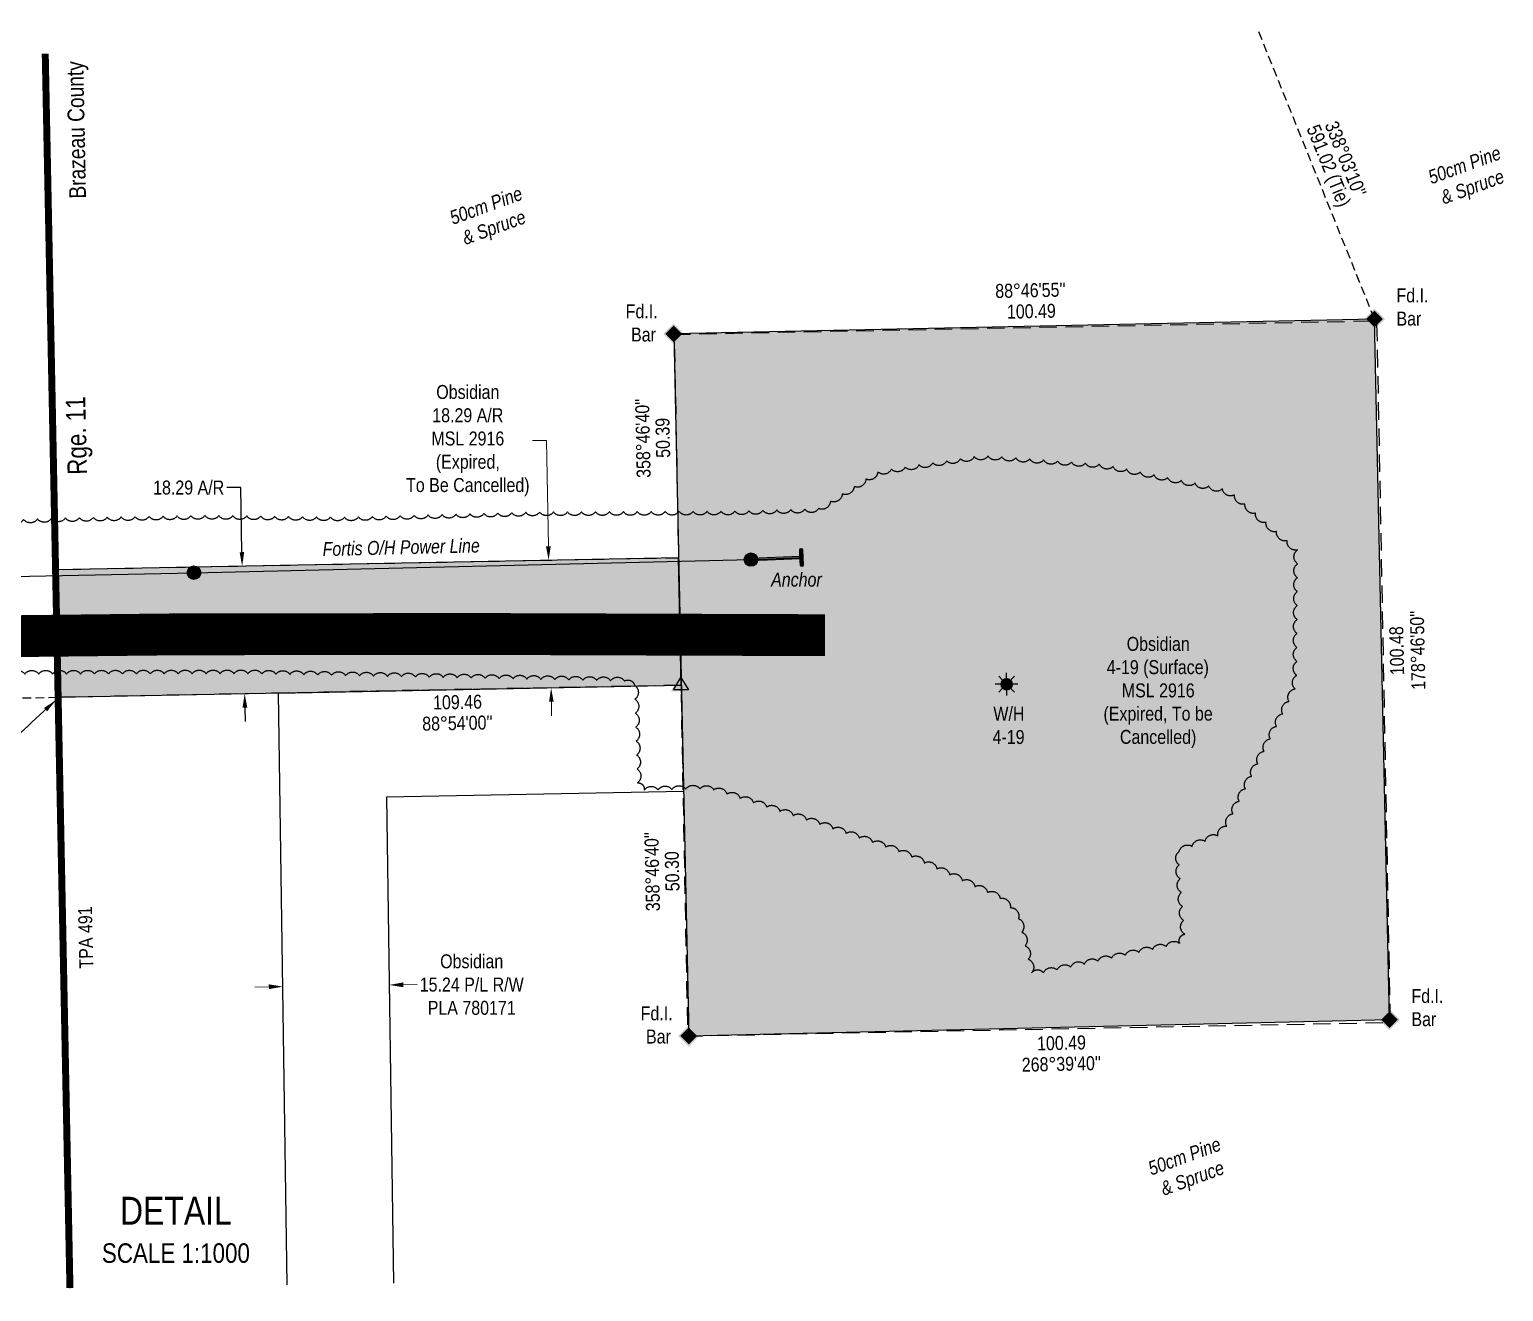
# Model space of a CAD drawing. Extents: x 591582 to 595465, y 5908977 to 5910796.
# Drawn here: x 594409 to 595465, y 5909302 to 5910206 of the extents above; entities that cross this region are included whole.
import ezdxf
from ezdxf.enums import TextEntityAlignment as Align

# ---------------------------------------------------------------- set-up
doc = ezdxf.new("R2010")
doc.units = 0
doc.header["$LTSCALE"] = 5
doc.header["$PDSIZE"] = 0.5
for name, pattern in [('0', [1, 1, 0]), ('CENTERLINEX3', [5, 2.5, -1, 0.5, -1]), ('foc-ACCESSROAD', [3.75, 2.5, -1.25]), ('foc-TIELINE', [1.875, 1.25, -0.625])]:
    doc.linetypes.add(name, pattern=pattern)
doc.layers.get('Defpoints').update_dxf_attribs({"color": 9})
for name, color, linetype in [('AS-POWER', 104, 'foc-POWER'), ('AS-POWER-EXISTING-ANC', 72, 'Continuous'), ('AS-POWER-EXISTING-PP', 72, 'Continuous'), ('AS-ROADS', 254, 'Continuous'), ('C-RW', 13, 'Continuous'), ('C-WS', 13, 'foc-ACCESSROAD'), ('C-WS-S', 8, 'Continuous'), ('D-TXT', 6, 'Continuous'), ('DETAIL-T', 7, 'Continuous'), ('L-33', 7, 'Continuous'), ('L-BD', 7, 'Continuous'), ('L-MON', 1, 'Continuous'), ('L-SEC', 7, 'Continuous'), ('L-TIE', 7, 'foc-TIELINE'), ('P-PROPOSED', 10, 'Continuous'), ('P-PROPOSED-H', 21, 'Continuous'), ('P-TXT', 4, 'Continuous'), ('T-BUSH', 110, '0'), ('T-BUSH-T', 110, 'Continuous')]:
    doc.layers.add(name, color=color, linetype=linetype)
doc.layers.add('AS-TRAPPER BOUNDARY', color=7, linetype='CENTERLINEX3', true_color=0xb85c00, transparency=0.6)
doc.layers.add('AS-TRAPPER-T', color=7, linetype='Continuous', true_color=0xc26100)
for name, color, linetype, lineweight in [('C-AR-T', 13, 'Continuous', 9), ('C-RW-T', 13, 'Continuous', 9), ('C-WS-T', 13, 'Continuous', 9), ('T-TEXT', 48, 'Continuous', 18)]:
    doc.layers.add(name, color=color, linetype=linetype, lineweight=lineweight)
doc.styles.add('100L', font='ARIALN.TTF', dxfattribs={"height": 11})
doc.styles.add('175L', font='ARIALN.TTF', dxfattribs={"height": 20})
doc.styles.add('240', font='ARIALN.TTF', dxfattribs={"height": 30})
doc.styles.add('80CG', font='ARIALN.TTF', dxfattribs={"height": 10})
doc.styles.add('80L', font='ARIALN.TTF', dxfattribs={"height": 10})
doc.styles.add('80LS', font='ARIALNI.TTF', dxfattribs={"height": 10})
doc.styles.add('foc-LtypeFont', font='ARIALN.TTF', dxfattribs={"height": 7.35})
doc.linetypes.add('foc-POWER', pattern='A,6,-1,["P",foc-LtypeFont,S=0.2,R=0,X=-0.625,Y=-0.75],-1.24,4', length=12.24)
doc.dimstyles.new('Compass 5 000', dxfattribs={"dimscale": 5, "dimtxt": 9, "dimasz": 2, "dimexe": 0.2, "dimexo": 0.0625, "dimgap": 0.5, "dimtad": 0, "dimtih": 1, "dimtoh": 1, "dimzin": 0, "dimdsep": 46, "dimtxsty": '80CG', "dimcen": 0.1, "dimse1": 1, "dimse2": 1, "dimclrd": 256, "dimclrt": 256, "dimaunit": 1, "dimadec": 4, "dimazin": 0, "dimtfac": 0.06, "dimtofl": 0, "dimtmove": 0, "dimatfit": 1, "dimfxl": 0.2, "dimtolj": 1, "dimtzin": 0, "dimlwd": -1, "dimarcsym": 0})

# ---------------------------------------------------------------- blocks, each defined once
blk = doc.blocks.new('POWERPOLE')
h = blk.add_hatch(color=255)
edge = h.paths.add_edge_path()
edge.add_arc((0, 0), 0.96, 0, 360)
at = {"linetype": 'Continuous'}
for p, q in [((0.68, -0.68), (-0.68, 0.68)), ((-0.68, -0.68), (0.68, 0.68))]:
    blk.add_line(p, q, dxfattribs=at)
blk.add_circle((0, 0), 0.96, dxfattribs=at)
blk = doc.blocks.new('GAS')
h = blk.add_hatch(color=255)
h.dxf.hatch_style = 1
edge = h.paths.add_edge_path()
edge.add_arc((0, 0), 0.9, 0, 360)
for p, q in [((-0.81, 0), (-1.62, 0)), ((-0.57, 0.57), (-1.14, 1.14)), ((0, 0.81), (0, 1.62)), ((0.57, 0.57), (1.14, 1.14)), ((1.62, 0), (0.81, 0)), ((-0.57, -0.57), (-1.14, -1.14)), ((0, -0.81), (0, -1.62)), ((1.14, -1.14), (0.57, -0.57))]:
    blk.add_line(p, q)
blk.add_circle((0, 0), 0.8)
blk = doc.blocks.new('TRIA')
blk.add_hatch(color=255).paths.add_polyline_path([(-0.04, 1.52), (-1.47, -0.87), (1.39, -0.87)])
blk = doc.blocks.new('TRIAA')
blk.add_blockref('TRIA', (0, 0))
blk = doc.blocks.new('TRIB')
at = {"color": 1}
blk.add_lwpolyline([(-1.12, -0.67), (-0.04, 1.13), (1.04, -0.67)], close=True, dxfattribs=at)
blk = doc.blocks.new('TRIBB')
blk.add_blockref('TRIB', (0, 0))
blk = doc.blocks.new('TRICC')
for name in ['TRIAA', 'TRIBB']:
    blk.add_blockref(name, (0, 0))
blk = doc.blocks.new('plspike')
blk.add_blockref('TRICC', (0, 0))
blk = doc.blocks.new('*D445')
at = {"layer": 'C-RW-T', "transparency": 16777216}
for p, q in [((594580.1, 5909520.2), (594570.1, 5909520)), ((594676.3, 5909521.6), (594686.3, 5909521.7))]:
    blk.add_line(p, q, dxfattribs=at)
for points in [[(594676.3, 5909523.3), (594676.3, 5909519.9), (594666.3, 5909521.5)], [(594580, 5909521.9), (594580.1, 5909518.5), (594590.1, 5909520.3)]]:
    blk.add_solid(points, dxfattribs=at)
at = {"layer": 'Defpoints', "color": 0, "transparency": 16777216}
for p in [(594666.3, 5909523.3), (594590, 5909522.2), (594666.3, 5909521.5)]:
    blk.add_point(p, dxfattribs=at)
at = {"layer": 'C-RW-T', "transparency": 16777216, "insert": (594725.4, 5909521.7), "char_height": 10, "attachment_point": 5, "style": '80CG'}
blk.add_mtext('\\A1;Obsidian\\P15.24 P/L R/W\\PPLA 780171', dxfattribs=at)
blk = doc.blocks.new('SMONA')
blk.add_hatch(color=255).paths.add_polyline_path([(0, -1.49), (1.49, 0), (0, 1.49), (-1.49, 0)])
blk = doc.blocks.new('SMONAA')
blk.add_blockref('SMONA', (0, 0))
blk = doc.blocks.new('SMONB')
at = {"color": 1}
blk.add_solid([(0, 1.2), (1.2, 0), (-1.2, 0), (0, -1.2)], dxfattribs=at)
blk = doc.blocks.new('SMONBB')
blk.add_blockref('SMONB', (0, 0))
blk = doc.blocks.new('SMONCC')
for name in ['SMONAA', 'SMONBB']:
    blk.add_blockref(name, (0, 0))
blk = doc.blocks.new('FDIBAR')
blk.add_blockref('SMONCC', (0, 0))
blk = doc.blocks.new('*D460')
at = {"layer": 'Defpoints', "color": 0, "transparency": 16777216}
for p in [(594559.8, 5909821.6), (594561.5, 5909730.2), (594562.7, 5909730.2)]:
    blk.add_point(p, dxfattribs=at)
at = {"layer": 'P-TXT', "transparency": 16777216}
for p, q in [((594559.9, 5909877.9), (594549.9, 5909877.9)), ((594560.7, 5909831.6), (594559.9, 5909877.9)), ((594562.9, 5909720.2), (594563.1, 5909710.2))]:
    blk.add_line(p, q, dxfattribs=at)
for points in [[(594562.4, 5909831.7), (594559.1, 5909831.6), (594560.9, 5909821.6)], [(594564.6, 5909720.3), (594561.2, 5909720.2), (594562.7, 5909730.2)]]:
    blk.add_solid(points, dxfattribs=at)
at = {"layer": 'P-TXT', "transparency": 16777216, "insert": (594522.6, 5909877.9), "char_height": 10, "attachment_point": 5, "style": '80CG'}
blk.add_mtext('\\A1;18.29 A/R', dxfattribs=at)
blk = doc.blocks.new('*U465')
h = blk.add_hatch(color=255)
h.dxf.hatch_style = 1
edge = h.paths.add_edge_path()
edge.add_arc((-7.23, -0.31), 0.2, 92.4868, 272.4868, ccw=False)
edge.add_line((-7.24, -0.11), (-0.21, 0.19))
edge.add_line((-0.21, 0.19), (-0.19, -0.21))
edge.add_line((-0.19, -0.21), (-7.22, -0.51))
h = blk.add_hatch(color=255)
h.dxf.hatch_style = 1
edge = h.paths.add_edge_path()
edge.add_arc((0.05, -1.1), 0.2, -177.5132, 2.4868, ccw=False)
edge.add_line((-0.15, -1.11), (-0.21, 0.19))
edge.add_line((-0.21, 0.19), (-0.25, 1.09))
edge.add_arc((-0.05, 1.1), 0.2, 2.4868, 182.4868, ccw=False)
edge.add_line((0.15, 1.11), (0.25, -1.09))
at = {"color": 255, "flags": 128}
blk.add_lwpolyline([(-7.22, -0.51, -1), (-7.24, -0.11), (-0.21, 0.19), (-0.19, -0.21)], format="xyb", close=True, dxfattribs=at)
at = {"color": 72, "const_width": 0.1, "flags": 128}
for points in [[(-7.23, -0.31), (0, 0)], [(0.05, -1.1), (-0.05, 1.1)]]:
    blk.add_lwpolyline(points, dxfattribs=at)
at = {"color": 255}
blk.add_lwpolyline([(0.25, -1.09, -1), (-0.15, -1.11), (-0.21, 0.19), (-0.25, 1.09, -1), (0.15, 1.11)], format="xyb", close=True, dxfattribs=at)
blk = doc.blocks.new('*D470')
at = {"layer": 'C-AR-T', "transparency": 16777216}
for p, q in [((594778.9, 5909911.6), (594768.9, 5909911.6)), ((594780.3, 5909835.9), (594778.9, 5909911.6)), ((594782.5, 5909724.4), (594782.6, 5909714.4))]:
    blk.add_line(p, q, dxfattribs=at)
for points in [[(594782, 5909835.9), (594778.6, 5909835.9), (594780.5, 5909825.9)], [(594784.1, 5909724.5), (594780.8, 5909724.4), (594782.3, 5909734.4)]]:
    blk.add_solid(points, dxfattribs=at)
at = {"layer": 'Defpoints', "color": 0, "transparency": 16777216}
for p in [(594780.5, 5909825.9), (594786.7, 5909826), (594788.5, 5909734.6)]:
    blk.add_point(p, dxfattribs=at)
at = {"layer": 'C-AR-T', "transparency": 16777216, "insert": (594722.6, 5909911.6), "char_height": 10, "attachment_point": 5, "style": '80CG'}
blk.add_mtext('\\A1;Obsidian\\P18.29 A/R\\PMSL 2916\\P(Expired,\\PTo Be Cancelled)', dxfattribs=at)

msp = doc.modelspace()

# ---------------------------------------------------------------- hatches: boundary and pattern name
at = {"layer": 'P-PROPOSED-H'}
h = msp.add_hatch(color=256, dxfattribs=at)
h.dxf.hatch_style = 1
h.paths.add_polyline_path([(594870.134, 5909988.015), (594880.864, 5909484.91), (595382.944, 5909496.65), (595372.259, 5909998.695)])
h = msp.add_hatch(color=256, dxfattribs=at)
h.dxf.hatch_style = 1
h.paths.add_polyline_path([(594427.233, 5909819.056), (594429.062, 5909727.665), (594875.504, 5909736.236), (594873.555, 5909827.625)])

# ---------------------------------------------------------------- linework, layer by layer
at = {"layer": 'AS-POWER', "flags": 128}
msp.add_lwpolyline([(593713.574, 5909803.4), (594137.409, 5909808.91), (594526.404, 5909816.935), (594925.489, 5909826.305), (594961.639, 5909827.875)], dxfattribs=at)
at = {"layer": 'AS-ROADS', "const_width": 30, "flags": 128}
msp.add_lwpolyline([(594978.549, 5909772.145), (594729.949, 5909773.01), (594516.449, 5909772.78), (594329.239, 5909770.66), (594165.139, 5909768.67), (594039.394, 5909767.98), (593972.034, 5909764.49), (593927.039, 5909759.87), (593870.989, 5909743.405), (593805.664, 5909711.71)], dxfattribs=at)
at = {"layer": 'AS-TRAPPER BOUNDARY', "const_width": 4.998, "flags": 128}
msp.add_lwpolyline([(594437.534, 5909304.281), (594419.834, 5910188.849)], dxfattribs=at)
at = {"layer": 'C-RW', "flags": 128}
msp.add_lwpolyline([(594593.189, 5909306.564), (594586.967, 5909730.697), (594875.504, 5909736.236), (594877.128, 5909660.087), (594664.307, 5909656.001), (594669.415, 5909307.682)], dxfattribs=at)
at = {"layer": 'C-WS', "flags": 128}
msp.add_lwpolyline([(594876.942, 5909661.21), (594875.504, 5909736.236), (594585.759, 5909730.667), (594429.062, 5909727.658), (594427.232, 5909819.12), (594873.742, 5909827.696), (594870.67, 5909987.77), (595373.742, 5909997.432), (595383.405, 5909494.361), (594880.333, 5909484.699), (594876.942, 5909661.21)], close=True, dxfattribs=at)
at = {"layer": 'L-SEC'}
msp.add_line((594419.834, 5910188.849), (594437.534, 5909304.281), dxfattribs=at)
at = {"layer": 'L-TIE'}
for p, q in [((595372.259, 5909998.695), (595288.628, 5910206.233)), ((594328.54, 5909725.735), (594429.062, 5909727.665))]:
    msp.add_line(p, q, dxfattribs=at)
at = {"layer": 'P-PROPOSED', "flags": 128}
for points in [[(594870.134, 5909988.015), (594880.864, 5909484.91), (595382.944, 5909496.65), (595372.259, 5909998.695), (594870.134, 5909988.015)], [(594427.233, 5909819.056), (594429.062, 5909727.665), (594875.504, 5909736.236), (594873.555, 5909827.625)]]:
    msp.add_lwpolyline(points, close=True, dxfattribs=at)
at = {"layer": 'T-BUSH', "flags": 128}
msp.add_lwpolyline([(593963.731, 5909456.769, -0.52056705), (593961.484, 5909466.509, -0.52056705), (593959.237, 5909476.249, -0.52056705), (593956.99, 5909485.988, -0.52056705), (593954.743, 5909495.728, -0.52056705), (593952.496, 5909505.468, -0.52056705), (593950.249, 5909515.207, -0.52056705), (593948.002, 5909524.947, -0.52056705), (593945.755, 5909534.687, -0.52056705), (593943.508, 5909544.427, -0.52056705), (593941.261, 5909554.166, -0.52056705), (593939.014, 5909563.906, -0.52056705), (593936.767, 5909573.646, -0.52056705), (593934.711, 5909583.427, -0.52056705), (593932.721, 5909593.222, -0.52056705), (593930.731, 5909603.018, -0.52056705), (593928.741, 5909612.813, -0.52056705), (593926.751, 5909622.609, -0.52056705), (593924.761, 5909632.404, -0.52056705), (593922.771, 5909642.199, -0.52056705), (593920.781, 5909651.995, -0.52056705), (593918.79, 5909661.79, -0.52056705), (593916.8, 5909671.586, -0.52056705), (593914.81, 5909681.381, -0.52056705), (593912.82, 5909691.177, -0.52056705), (593912.081, 5909700.731, -0.52056705), (593917.565, 5909709.088, -0.52056705), (593923.049, 5909717.445, -0.52056705), (593928.532, 5909725.802, -0.52056705), (593935.67, 5909731.348, -0.52056705), (593945.639, 5909732.08, -0.52056705), (593955.607, 5909732.812, -0.52056705), (593965.576, 5909733.543, -0.52056705), (593975.545, 5909734.275, -0.52056705), (593985.513, 5909735.007, -0.52056705), (593995.482, 5909735.739, -0.52056705), (594005.451, 5909736.471, -0.52056705), (594015.422, 5909737.159, -0.52056705), (594025.414, 5909737.427, -0.52056705), (594035.406, 5909737.695, -0.52056705), (594045.398, 5909737.963, -0.52056705), (594055.39, 5909738.23, -0.52056705), (594065.381, 5909738.498, -0.52056705), (594075.373, 5909738.766, -0.52056705), (594085.365, 5909739.033, -0.52056705), (594095.357, 5909739.301, -0.52056705), (594105.349, 5909739.569, -0.52056705), (594115.341, 5909739.837, -0.52056705), (594125.333, 5909740.104, -0.52056705), (594135.325, 5909740.372, -0.52056705), (594145.317, 5909740.64, -0.52056705), (594155.309, 5909740.907, -0.52056705), (594165.301, 5909741.175, -0.52056705), (594175.293, 5909741.443, -0.52056705), (594185.285, 5909741.71, -0.52056705), (594195.277, 5909741.978, -0.52056705), (594205.269, 5909742.246, -0.52056705), (594215.261, 5909742.514, -0.52056705), (594225.253, 5909742.781, -0.52056705), (594235.245, 5909743.049, -0.52056705), (594245.237, 5909743.317, -0.52056705), (594255.229, 5909743.584, -0.52056705), (594265.221, 5909743.852, -0.52056705), (594275.214, 5909744.005, -0.52056705), (594285.21, 5909744.025, -0.52056705), (594295.205, 5909744.044, -0.52056705), (594305.201, 5909744.063, -0.52056705), (594315.196, 5909744.082, -0.52056705), (594325.192, 5909744.101, -0.52056705), (594335.187, 5909744.121, -0.52056705), (594345.183, 5909744.14, -0.52056705), (594355.178, 5909744.159, -0.52056705), (594365.174, 5909744.178, -0.52056705), (594375.169, 5909744.197, -0.52056705), (594385.165, 5909744.217, -0.52056705), (594395.161, 5909744.236, -0.52056705), (594405.156, 5909744.255, -0.52056705), (594415.152, 5909744.274, -0.52056705), (594425.147, 5909744.293, -0.52056705), (594435.143, 5909744.313, -0.52056705), (594445.138, 5909744.332, -0.52056705), (594455.134, 5909744.351, -0.52056705), (594465.129, 5909744.37, -0.52056705), (594475.125, 5909744.39, -0.52056705), (594485.12, 5909744.409, -0.52056705), (594495.116, 5909744.428, -0.52056705), (594505.111, 5909744.447, -0.52056705), (594515.107, 5909744.466, -0.52056705), (594525.102, 5909744.486, -0.52056705), (594535.098, 5909744.505, -0.52056705), (594545.093, 5909744.524, -0.52056705), (594555.089, 5909744.543, -0.52056705), (594565.084, 5909744.562, -0.52056705), (594575.078, 5909744.411, -0.52056705), (594585.072, 5909744.215, -0.52056705), (594595.066, 5909744.02, -0.52056705), (594605.059, 5909743.825, -0.52056705), (594615.053, 5909743.629, -0.52056705), (594625.047, 5909743.434, -0.52056705), (594635.04, 5909743.238, -0.52056705), (594645.034, 5909743.043, -0.52056705), (594655.027, 5909742.848, -0.52056705), (594665.021, 5909742.652, -0.52056705), (594675.015, 5909742.457, -0.52056705), (594685.008, 5909742.261, -0.52056705), (594695.002, 5909742.066, -0.52056705), (594704.996, 5909741.871, -0.52056705), (594714.989, 5909741.675, -0.52056705), (594724.983, 5909741.48, -0.52056705), (594734.977, 5909741.284, -0.52056705), (594744.97, 5909741.089, -0.52056705), (594754.964, 5909740.894, -0.52056705), (594764.957, 5909740.698, -0.52056705), (594774.951, 5909740.503, -0.52056705), (594784.945, 5909740.307, -0.52056705), (594794.938, 5909740.112, -0.52056705), (594804.932, 5909739.917, -0.52056705), (594814.926, 5909739.721, -0.52056705), (594824.919, 5909739.526, -0.52056705), (594834.913, 5909739.33, -0.52056705), (594842.037, 5909736.235, -0.52056705), (594842.338, 5909726.243, -0.52056705), (594842.639, 5909716.252, -0.52056705), (594842.94, 5909706.261, -0.52056705), (594843.241, 5909696.27, -0.52056705), (594843.542, 5909686.279, -0.52056705), (594843.843, 5909676.288, -0.52056705), (594844.144, 5909666.297, -0.52056705), (594848.904, 5909661.025, -0.52056705), (594858.896, 5909661.288, -0.52056705), (594868.889, 5909661.551, -0.52056705), (594878.881, 5909661.814, -0.52056705), (594888.873, 5909662.076, -0.52056705), (594898.725, 5909661.376, -0.52056705), (594908.229, 5909658.281, -0.52056705), (594917.734, 5909655.187, -0.52056705), (594927.238, 5909652.092, -0.52056705), (594936.743, 5909648.998, -0.52056705), (594946.247, 5909645.903, -0.52056705), (594955.752, 5909642.809, -0.52056705), (594965.256, 5909639.714, -0.52056705), (594974.761, 5909636.62, -0.52056705), (594984.226, 5909633.408, -0.52056705), (594993.67, 5909630.134, -0.52056705), (595003.114, 5909626.861, -0.52056705), (595012.559, 5909623.587, -0.52056705), (595022.003, 5909620.314, -0.52056705), (595031.447, 5909617.041, -0.52056705), (595040.629, 5909613.119, -0.52056705), (595049.686, 5909608.89, -0.52056705), (595058.742, 5909604.66, -0.52056705), (595067.799, 5909600.431, -0.52056705), (595076.856, 5909596.202, -0.52056705), (595085.913, 5909591.973, -0.52056705), (595094.969, 5909587.744, -0.52056705), (595104.026, 5909583.514, -0.52056705), (595111.308, 5909576.888, -0.52056705), (595117.133, 5909569.004, -0.52056705), (595119.489, 5909559.291, -0.52056705), (595121.845, 5909549.577, -0.52056705), (595124.201, 5909539.863, -0.52056705), (595126.557, 5909530.149, -0.52056705), (595135.023, 5909530.162, -0.52056705), (595144.797, 5909532.256, -0.52056705), (595154.57, 5909534.351, -0.52056705), (595164.344, 5909536.445, -0.52056705), (595174.118, 5909538.54, -0.52056705), (595183.891, 5909540.634, -0.52056705), (595193.665, 5909542.729, -0.52056705), (595203.439, 5909544.823, -0.52056705), (595213.212, 5909546.918, -0.52056705), (595222.986, 5909549.012, -0.52056705), (595232.76, 5909551.107, -0.52056705), (595236.308, 5909557.826, -0.52056705), (595235.492, 5909567.789, -0.52056705), (595234.677, 5909577.751, -0.52056705), (595233.861, 5909587.713, -0.52056705), (595233.045, 5909597.675, -0.52056705), (595232.23, 5909607.638, -0.52056705), (595232.269, 5909617.071, -0.52056705), (595241.546, 5909620.792, -0.52056705), (595250.823, 5909624.513, -0.52056705), (595260.1, 5909628.234, -0.52056705), (595266.354, 5909635.233, -0.52056705), (595270.81, 5909644.181, -0.52056705), (595275.265, 5909653.128, -0.52056705), (595279.721, 5909662.076, -0.52056705), (595284.177, 5909671.023, -0.52056705), (595288.633, 5909679.97, -0.52056705), (595293.088, 5909688.918, -0.52056705), (595297.544, 5909697.865, -0.52056705), (595302, 5909706.813, -0.52056705), (595306.456, 5909715.76, -0.52056705), (595310.912, 5909724.708, -0.52056705), (595315.367, 5909733.655, -0.52056705), (595316.553, 5909743.383, -0.52056705), (595316.622, 5909753.379, -0.52056705), (595316.69, 5909763.374, -0.52056705), (595316.758, 5909773.369, -0.52056705), (595316.826, 5909783.365, -0.52056705), (595316.894, 5909793.36, -0.52056705), (595316.963, 5909803.355, -0.52056705), (595317.031, 5909813.351, -0.52056705), (595317.099, 5909823.346, -0.52056705), (595317.114, 5909833.317, -0.52056705), (595309.579, 5909839.885, -0.52056705), (595302.044, 5909846.452, -0.52056705), (595294.508, 5909853.02, -0.52056705), (595286.973, 5909859.587, -0.52056705), (595279.438, 5909866.155, -0.52056705), (595271.903, 5909872.722, -0.52056705), (595263.235, 5909877, -0.52056705), (595253.442, 5909879.003, -0.52056705), (595243.65, 5909881.007, -0.52056705), (595233.857, 5909883.01, -0.52056705), (595224.064, 5909885.014, -0.52056705), (595214.272, 5909887.017, -0.52056705), (595204.479, 5909889.021, -0.52056705), (595194.686, 5909891.024, -0.52056705), (595184.893, 5909893.027, -0.52056705), (595175.057, 5909894.715, -0.52056705), (595165.089, 5909895.463, -0.52056705), (595155.122, 5909896.211, -0.52056705), (595145.154, 5909896.96, -0.52056705), (595135.187, 5909897.708, -0.52056705), (595125.219, 5909898.456, -0.52056705), (595115.252, 5909899.205, -0.52056705), (595105.284, 5909899.953, -0.52056705), (595095.317, 5909900.701, -0.52056705), (595085.4, 5909900.093, -0.52056705), (595075.516, 5909898.605, -0.52056705), (595065.631, 5909897.118, -0.52056705), (595055.747, 5909895.63, -0.52056705), (595045.863, 5909894.143, -0.52056705), (595035.979, 5909892.655, -0.52056705), (595026.094, 5909891.167, -0.52056705), (595016.364, 5909889.264, -0.52056705), (595007.875, 5909883.985, -0.52056705), (594999.387, 5909878.707, -0.52056705), (594990.899, 5909873.429, -0.52056705), (594982.411, 5909868.15, -0.52056705), (594973.922, 5909862.872, -0.52056705), (594963.965, 5909862.463, -0.52056705), (594953.974, 5909862.165, -0.52056705), (594943.983, 5909861.868, -0.52056705), (594933.992, 5909861.57, -0.52056705), (594924.001, 5909861.273, -0.52056705), (594914.008, 5909861.038, -0.52056705), (594904.013, 5909860.993, -0.52056705), (594894.018, 5909860.948, -0.52056705), (594884.022, 5909860.903, -0.52056705), (594874.027, 5909860.858, -0.52056705), (594864.031, 5909860.813, -0.52056705), (594854.036, 5909860.768, -0.52056705), (594844.04, 5909860.723, -0.52056705), (594834.045, 5909860.679, -0.52056705), (594824.049, 5909860.634, -0.52056705), (594814.054, 5909860.589, -0.52056705), (594804.059, 5909860.544, -0.52056705), (594794.063, 5909860.499, -0.52056705), (594784.068, 5909860.454, -0.52056705), (594774.072, 5909860.409, -0.52056705), (594764.08, 5909860.193, -0.52056705), (594754.088, 5909859.921, -0.52056705), (594744.096, 5909859.649, -0.52056705), (594734.104, 5909859.378, -0.52056705), (594724.112, 5909859.106, -0.52056705), (594714.12, 5909858.834, -0.52056705), (594704.128, 5909858.563, -0.52056705), (594694.137, 5909858.291, -0.52056705), (594684.145, 5909858.019, -0.52056705), (594674.153, 5909857.748, -0.52056705), (594664.161, 5909857.476, -0.52056705), (594654.169, 5909857.204, -0.52056705), (594644.177, 5909856.933, -0.52056705), (594634.185, 5909856.681, -0.52056705), (594624.191, 5909856.814, -0.52056705), (594614.196, 5909856.947, -0.52056705), (594604.201, 5909857.081, -0.52056705), (594594.207, 5909857.214, -0.52056705), (594584.212, 5909857.347, -0.52056705), (594574.217, 5909857.48, -0.52056705), (594564.223, 5909857.614, -0.52056705), (594554.228, 5909857.747, -0.52056705), (594544.233, 5909857.88, -0.52056705), (594534.239, 5909857.956, -0.52056705), (594524.245, 5909857.778, -0.52056705), (594514.251, 5909857.6, -0.52056705), (594504.257, 5909857.422, -0.52056705), (594494.263, 5909857.244, -0.52056705), (594484.269, 5909857.066, -0.52056705), (594474.275, 5909856.888, -0.52056705), (594464.281, 5909856.709, -0.52056705), (594454.287, 5909856.531, -0.52056705), (594444.293, 5909856.353, -0.52056705), (594434.299, 5909856.175, -0.52056705), (594424.308, 5909855.912, -0.52056705), (594414.322, 5909855.486, -0.52056705), (594404.335, 5909855.06, -0.52056705), (594394.349, 5909854.633, -0.52056705), (594384.362, 5909854.207, -0.52056705), (594374.376, 5909853.78, -0.52056705), (594364.389, 5909853.354, -0.52056705), (594354.403, 5909852.928, -0.52056705), (594344.416, 5909852.501, -0.52056705), (594334.43, 5909852.075, -0.52056705), (594324.444, 5909851.648, -0.52056705), (594314.457, 5909851.222, -0.52056705), (594304.471, 5909850.796, -0.52056705), (594294.481, 5909850.49, -0.52056705), (594284.486, 5909850.379, -0.52056705), (594274.491, 5909850.268, -0.52056705), (594264.496, 5909850.157, -0.52056705), (594254.501, 5909850.046, -0.52056705), (594244.506, 5909849.934, -0.52056705), (594234.511, 5909849.823, -0.52056705), (594224.516, 5909849.712, -0.52056705), (594214.522, 5909849.601, -0.52056705), (594204.527, 5909849.49, -0.52056705), (594194.532, 5909849.379, -0.52056705), (594184.537, 5909849.267, -0.52056705), (594174.542, 5909849.156, -0.52056705), (594164.547, 5909849.051, -0.52056705), (594154.551, 5909849.016, -0.52056705), (594144.556, 5909848.981, -0.52056705), (594134.56, 5909848.947, -0.52056705), (594124.565, 5909848.912, -0.52056705), (594114.569, 5909848.877, -0.52056705), (594104.574, 5909848.842, -0.52056705), (594094.579, 5909848.807, -0.52056705), (594084.583, 5909848.773, -0.52056705), (594074.588, 5909848.738, -0.52056705), (594064.592, 5909848.703, -0.52056705), (594054.597, 5909848.668, -0.52056705), (594044.601, 5909848.633, -0.52056705), (594034.626, 5909848.201, -0.52056705), (594024.679, 5909847.218, -0.52056705), (594014.732, 5909846.235, -0.52056705), (594004.785, 5909845.253, -0.52056705), (593994.838, 5909844.27, -0.52056705), (593984.89, 5909843.287, -0.52056705), (593974.943, 5909842.304, -0.52056705), (593964.996, 5909841.321, -0.52056705), (593955.049, 5909840.338, -0.52056705), (593945.102, 5909839.355, -0.52056705), (593935.155, 5909838.372, -0.52056705), (593925.208, 5909837.39, -0.52056705), (593915.261, 5909836.407, -0.52056705), (593905.314, 5909835.424, -0.52056705), (593895.369, 5909834.415, -0.52056705), (593885.457, 5909833.128, -0.52056705), (593875.545, 5909831.841, -0.52056705), (593865.633, 5909830.553, -0.52056705), (593855.72, 5909829.266, -0.52056705), (593845.808, 5909827.979, -0.52056705), (593837.873, 5909832.216, -0.52056705), (593831.028, 5909839.5, -0.52056705), (593824.183, 5909846.784, -0.52056705), (593817.339, 5909854.069, -0.52056705), (593810.494, 5909861.353, -0.52056705), (593803.649, 5909868.637, -0.52056705), (593796.804, 5909875.922, -0.52056705), (593789.96, 5909883.206, -0.52056705), (593783.115, 5909890.49, -0.52056705), (593776.27, 5909897.775, -0.52056705), (593769.426, 5909905.059, -0.52056705), (593762.691, 5909912.438, -0.52056705), (593756.473, 5909920.265, -0.52056705), (593750.256, 5909928.091, -0.52056705), (593744.039, 5909935.918, -0.52056705), (593737.821, 5909943.744, -0.28352115), (593732.177, 5909946.77, -0.28352115)], format="xyb", dxfattribs=at)

# ---------------------------------------------------------------- block references
at = {"layer": 'AS-POWER-EXISTING-ANC', "color": 3, "xscale": 4.997771050000007, "yscale": 4.997771050000007, "zscale": 4.997771050000007}
msp.add_blockref('*U465', (594961.639, 5909827.875), dxfattribs=at)
at = {"layer": 'AS-POWER-EXISTING-PP', "color": 3, "xscale": 4.997771050000007, "yscale": 4.997771050000007, "zscale": 4.997771050000007}
for p in [(594925.489, 5909826.305), (594526.404, 5909816.935)]:
    msp.add_blockref('POWERPOLE', p, dxfattribs=at)
at = {"layer": 'C-WS-S', "xscale": 4.997771050000007, "yscale": 4.997771050000007, "zscale": 4.997771050000007}
msp.add_blockref('GAS', (595108.658, 5909736.984), dxfattribs=at)
at = {"layer": 'L-MON', "linetype": 'Continuous', "xscale": 4.997771050000006, "yscale": 4.997771050000006, "zscale": 4.997771050000006}
for p in [(595372.259, 5909998.695), (594870.134, 5909988.015), (595382.944, 5909496.65), (594880.864, 5909484.91)]:
    msp.add_blockref('FDIBAR', p, dxfattribs=at)
at = {"layer": 'L-MON', "color": 3, "xscale": 4.997771050000007, "yscale": 4.997771050000007, "zscale": 4.997771050000007}
msp.add_blockref('plspike', (594875.459, 5909736.235), dxfattribs=at)

# ---------------------------------------------------------------- texts
at = {"layer": 'AS-POWER', "insert": (594618.44, 5909838.819), "char_height": 9.99847, "attachment_point": 1, "rotation": 1.344984, "style": '100L'}
msp.add_mtext_dynamic_manual_height_columns('\\A1;{\\fArial Narrow|b0|i1|c0|p34;Fortis O/H Power Line}', width=112.48387, gutter_width=54.993, heights=[0], dxfattribs=at)
at = {"layer": 'AS-TRAPPER-T', "style": '80L'}
msp.add_text('TPA 491', height=9.9942, rotation=91.245939, dxfattribs=at).set_placement((594454.281, 5909533.351))
at = {"layer": 'C-WS-T', "char_height": 9.99553, "attachment_point": 1, "style": '175L'}
for s, width, insert in [('\\pi23.93425;Obsidian\\P\\pi9.66028;4-19 (Surface)\\P\\pi20.4399;MSL 2916\\P\\pi7.29094;(Expired, To be \\P\\pi19.09671;Cancelled)', 91.68246, (595170.746, 5909770.911)), ('\\A1;\\pi3.86137;W/H\\P\\pi3.29887;4-19', 28.86608, (595095.298, 5909720.833))]:
    msp.add_mtext_dynamic_manual_height_columns(s, width=width, gutter_width=99.955, heights=[0], dxfattribs=dict(at, insert=insert))
at = {"layer": 'D-TXT', "color": 3, "insert": (594435.883, 5909886.951), "char_height": 13.9937, "attachment_point": 1, "rotation": 91.472334, "style": '80L'}
msp.add_mtext_dynamic_manual_height_columns('Rge. 11', width=73.72229, gutter_width=47.479, heights=[0], dxfattribs=at)
at = {"layer": 'DETAIL-T', "color": 3, "insert": (594513.459, 5909345.904), "char_height": 19.99108, "width": 223.75823, "attachment_point": 5, "style": '80CG'}
msp.add_mtext('DETAIL\\P{\\H0.7x;SCALE 1:1000}', dxfattribs=at)
at = {"layer": 'L-33', "color": 200, "linetype": 'Continuous', "true_color": 0xcc33ff, "insert": (594443.879, 5910134.296), "char_height": 11.99464, "attachment_point": 5, "rotation": 91.18219, "style": '240'}
msp.add_mtext_dynamic_manual_height_columns('Brazeau County', width=201.15699, gutter_width=44.98, heights=[0], dxfattribs=at)
at = {"layer": 'L-BD', "style": '80L'}
for s, p in [('591.02 (Tie)', (595338.387, 5910108.156)), ("338°03'10''", (595351.599, 5910113.48))]:
    msp.add_text(s, height=9.99554, rotation=291.9478, dxfattribs=at).set_placement(p, align=Align.MIDDLE)
for s, p in [("358°46'40''", (594860.306, 5909574.416)), ('50.30', (594874.288, 5909588.745))]:
    msp.add_text(s, height=10, rotation=91.2218, dxfattribs=at).set_placement(p)
at = {"layer": 'L-BD', "char_height": 10, "attachment_point": 1, "style": '80L'}
for s, insert, width, rotation, line_spacing_factor in [("\\pi0.27851;88°46'55'' \\P\\pi8.3208;100.49", (595100.121, 5910023.772), 49.93629, 1.2185, 0.9), ("\\pi0.27851;358°46'40''\\P\\pi14.30648;50.39", (594843.649, 5909884.518), 56.30737, 91.2218, 0.855), ("\\pi11.50634;100.48 \\P\\pi0.66392;178°46'50''", (595383.77, 5909731.878), 56.30737, 91.2192, 0.9), ("\\pi9.03498;109.46 \\P\\pi0.97904;88°54'00''", (594688.579, 5909728.702), 51.33735, 1.1004, 0.90221), ("\\pi11.50634;100.49 \\P\\pi0.2103;268°39'40''", (595118.835, 5909484.266), 56.30737, 1.3395, 0.9)]:
    msp.add_mtext(s, dxfattribs=dict(at, insert=insert, width=width, rotation=rotation, line_spacing_factor=line_spacing_factor))
at = {"layer": 'L-MON', "insert": (595398.689, 5909518.616), "char_height": 9.9879, "attachment_point": 1, "style": '80L', "bg_fill": 3, "box_fill_scale": 1.15, "bg_fill_color": 256, "bg_fill_true_color": 256, "bg_fill_transparency": 0}
msp.add_mtext_dynamic_manual_height_columns('Fd.I.\\PBar', width=22.01736, gutter_width=49.978, heights=[0], dxfattribs=at)
at = {"layer": 'T-BUSH-T', "char_height": 9.9955, "width": 53.91634, "attachment_point": 2, "rotation": 20, "style": '80LS'}
for insert in [(595434.974, 5910113.868), (594733.882, 5910084.806), (595234.32, 5909403.454)]:
    msp.add_mtext('50cm Pine\\P& Spruce', dxfattribs=dict(at, insert=insert))
at = {"layer": 'T-TEXT', "insert": (594939.933, 5909816.99), "char_height": 9.99554, "attachment_point": 1, "style": '80L'}
msp.add_mtext_dynamic_manual_height_columns('{\\fArial Narrow|b0|i1|c0|p34;Anchor}', width=27.11861, gutter_width=49.978, heights=[0], dxfattribs=at)

# ---------------------------------------------------------------- dimensions: what is measured, and where the dimension line sits
at = {"layer": 'C-AR-T'}
dim = msp.add_linear_dim(base=(594780.506, 5909825.906), p1=(594788.474, 5909734.563), p2=(594786.717, 5909826.025), angle=91.100348, text='Obsidian\\P18.29 A/R\\PMSL 2916\\P(Expired,\\PTo Be Cancelled)', dimstyle='Compass 5 000', dxfattribs=at)
dim.commit()
dim.dimension.update_dxf_attribs({"geometry": '*D470', "text_midpoint": (594722.598, 5909911.608), "dimtype": 161})
at = {"layer": 'C-RW-T'}
dim = msp.add_linear_dim(base=(594666.28, 5909521.454), p1=(594590.026, 5909522.188), p2=(594666.253, 5909523.306), angle=0.840295, text='Obsidian\\P15.24 P/L R/W\\PPLA 780171', dimstyle='Compass 5 000', dxfattribs=at)
dim.commit()
dim.dimension.update_dxf_attribs({"geometry": '*D445', "text_midpoint": (594725.364, 5909521.748), "dimtype": 161})
at = {"layer": 'P-TXT', "color": 3}
dim = msp.add_linear_dim(base=(594562.696, 5909730.231), p1=(594559.759, 5909821.6), p2=(594561.513, 5909730.208), angle=271.099815, text='18.29 A/R', dimstyle='Compass 5 000', dxfattribs=at)
dim.commit()
dim.dimension.update_dxf_attribs({"geometry": '*D460', "text_midpoint": (594522.58, 5909877.903), "dimtype": 161})

# ---------------------------------------------------------------- leaders
at = {"layer": 'L-BD', "color": 3, "path_type": 1}
msp.add_leader([(594427.454, 5909725.534), (594381.821, 5909683.766)], dimstyle='Compass 5 000', override={"dimgap": 0.5, "dimtad": 0}, dxfattribs=at)

# ---------------------------------------------------------------- next in the draw order: texts
at = {"layer": 'L-MON', "attachment_point": 1, "style": '80L', "bg_fill": 3, "box_fill_scale": 1.15, "bg_fill_color": 256, "bg_fill_true_color": 256, "bg_fill_transparency": 0}
for s, insert, char_height in [('Fd.I.\\PBar', (595388.004, 5910020.661), 9.9879), ('\\pi1.06051;Fd.I.\\P\\pi4.90306;Bar', (594834.664, 5910009.259), 9.98789), ('\\pi1.06051;Fd.I.\\P\\pi4.90306;Bar', (594845.394, 5909506.154), 9.98789)]:
    msp.add_mtext_dynamic_manual_height_columns(s, width=22.01736, gutter_width=49.978, heights=[0], dxfattribs=dict(at, insert=insert, char_height=char_height))

doc.saveas('drawing.dxf')
